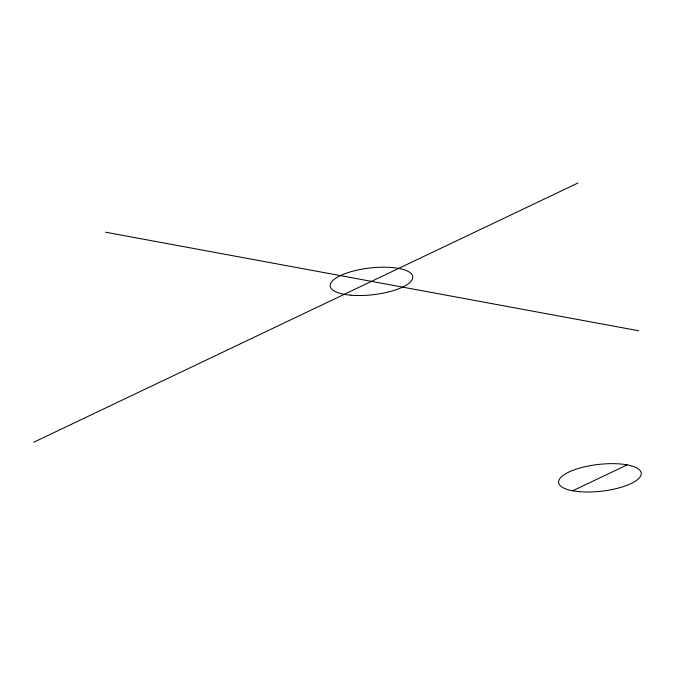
<?xml version="1.0" encoding="UTF-8"?>
<svg xmlns="http://www.w3.org/2000/svg" width="675" height="675" viewBox="0 0 675 675"><rect width="100%" height="100%" fill="white"/><g stroke="black" fill="none" stroke-linecap="round" stroke-linejoin="round"><path stroke-width="1.01" d="M33.75 442.235L577.994 182.993M572.712 490.784L627.142 464.864M105.604 232.208L638.727 330.775M579.091 491.645A41.563 13.466 -6.5 0 0 641.25 473.681A41.563 13.466 -6.5 0 0 579.437 468.155A41.563 13.466 -6.5 0 0 579.091 491.645M350.637 295.177A41.563 13.466 -6.5 0 0 412.796 277.223A41.563 13.466 -6.5 0 0 350.983 271.696A41.563 13.466 -6.5 0 0 350.637 295.177"/></g></svg>
